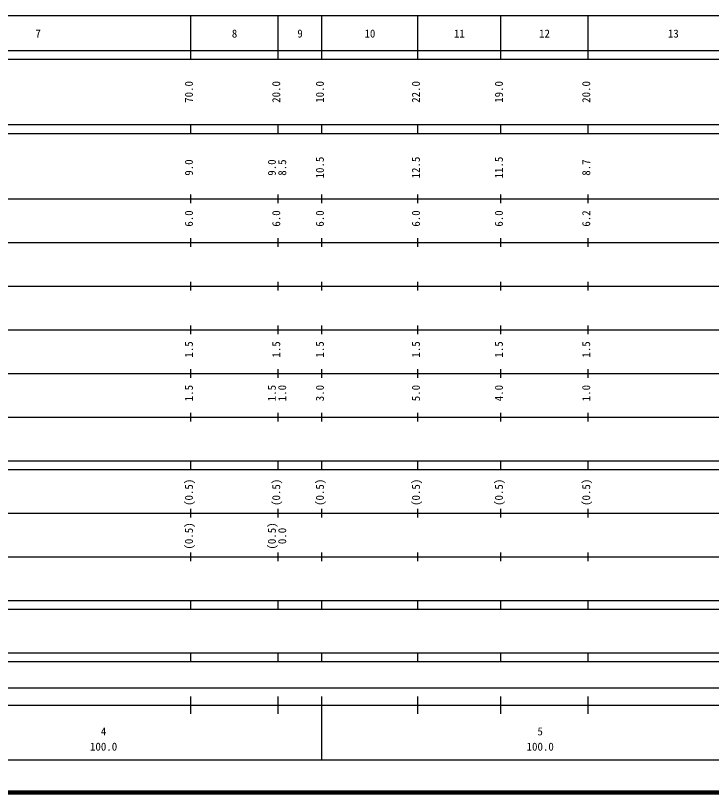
# Model space of a CAD drawing. Units: millimetres on the paper, enlarged 1000 times. Extents: x 40000 to 680000, y 20000 to 380000.
# Drawn here: x 297834 to 457228, y 20000 to 198000 of the extents above; entities that cross this region are included whole.
import ezdxf
from ezdxf.enums import TextEntityAlignment as Align

# ---------------------------------------------------------------- set-up
doc = ezdxf.new("R2010")
doc.units = ezdxf.units.MM
doc.header["$LTSCALE"] = 1000
doc.layers.add('M-TTL', color=2, linetype='Continuous', lineweight=140)
doc.layers.add('M-TTL-BAND', color=7, linetype='Continuous', lineweight=25)
doc.styles.add('ＭＳ ゴシック', font='')
doc.styles.get('ＭＳ ゴシック').set_extended_font_data('MS Gothic')

msp = doc.modelspace()

# ---------------------------------------------------------------- linework, layer by layer
at = {"layer": 'M-TTL'}
msp.add_line((40000, 20000), (680000, 20000), dxfattribs=at)
at = {"layer": 'M-TTL-BAND'}
for p, q in [((68000, 198000), (579000, 198000)), ((338000, 188000), (338000, 198000)), ((358000, 188000), (358000, 198000)), ((368000, 188000), (368000, 198000)), ((390000, 188000), (390000, 198000)), ((409000, 188000), (409000, 198000)), ((429000, 188000), (429000, 198000)), ((40000, 190000), (579000, 190000)), ((40000, 188000), (579000, 188000)), ((40000, 173000), (579000, 173000)), ((338000, 171000), (338000, 173000)), ((358000, 171000), (358000, 173000)), ((368000, 171000), (368000, 173000)), ((390000, 171000), (390000, 173000)), ((409000, 171000), (409000, 173000)), ((429000, 171000), (429000, 173000)), ((40000, 171000), (579000, 171000)), ((338000, 155000), (338000, 157000)), ((358000, 155000), (358000, 157000)), ((368000, 155000), (368000, 157000)), ((390000, 155000), (390000, 157000)), ((409000, 155000), (409000, 157000)), ((429000, 155000), (429000, 157000)), ((40000, 156000), (579000, 156000)), ((46000, 146000), (579000, 146000)), ((338000, 145000), (338000, 147000)), ((358000, 145000), (358000, 147000)), ((368000, 145000), (368000, 147000)), ((390000, 145000), (390000, 147000)), ((409000, 145000), (409000, 147000)), ((429000, 145000), (429000, 147000)), ((52000, 136000), (579000, 136000)), ((338000, 135000), (338000, 137000)), ((358000, 135000), (358000, 137000)), ((368000, 135000), (368000, 137000)), ((390000, 135000), (390000, 137000)), ((409000, 135000), (409000, 137000)), ((429000, 135000), (429000, 137000)), ((338000, 125000), (338000, 127000)), ((358000, 125000), (358000, 127000)), ((368000, 125000), (368000, 127000)), ((390000, 125000), (390000, 127000)), ((409000, 125000), (409000, 127000)), ((429000, 125000), (429000, 127000)), ((46000, 126000), (579000, 126000)), ((52000, 116000), (579000, 116000)), ((338000, 115000), (338000, 117000)), ((358000, 115000), (358000, 117000)), ((368000, 115000), (368000, 117000)), ((390000, 115000), (390000, 117000)), ((409000, 115000), (409000, 117000)), ((429000, 115000), (429000, 117000)), ((338000, 105000), (338000, 107000)), ((358000, 105000), (358000, 107000)), ((368000, 105000), (368000, 107000)), ((390000, 105000), (390000, 107000)), ((409000, 105000), (409000, 107000)), ((429000, 105000), (429000, 107000)), ((46000, 106000), (579000, 106000)), ((40000, 96000), (579000, 96000)), ((338000, 94000), (338000, 96000)), ((358000, 94000), (358000, 96000)), ((368000, 94000), (368000, 96000)), ((390000, 94000), (390000, 96000)), ((409000, 94000), (409000, 96000)), ((429000, 94000), (429000, 96000)), ((40000, 94000), (579000, 94000)), ((49000, 84000), (579000, 84000)), ((338000, 83000), (338000, 85000)), ((358000, 83000), (358000, 85000)), ((368000, 83000), (368000, 85000)), ((390000, 83000), (390000, 85000)), ((409000, 83000), (409000, 85000)), ((429000, 83000), (429000, 85000)), ((338000, 73000), (338000, 75000)), ((358000, 73000), (358000, 75000)), ((368000, 73000), (368000, 75000)), ((390000, 73000), (390000, 75000)), ((409000, 73000), (409000, 75000)), ((429000, 73000), (429000, 75000)), ((40000, 74000), (579000, 74000)), ((40000, 64000), (579000, 64000)), ((338000, 62000), (338000, 64000)), ((358000, 62000), (358000, 64000)), ((368000, 62000), (368000, 64000)), ((390000, 62000), (390000, 64000)), ((409000, 62000), (409000, 64000)), ((429000, 62000), (429000, 64000)), ((40000, 62000), (579000, 62000)), ((40000, 52000), (579000, 52000)), ((338000, 50000), (338000, 52000)), ((358000, 50000), (358000, 52000)), ((368000, 50000), (368000, 52000)), ((390000, 50000), (390000, 52000)), ((409000, 50000), (409000, 52000)), ((429000, 50000), (429000, 52000)), ((40000, 50000), (579000, 50000)), ((71000, 44000), (506000, 44000)), ((338000, 38000), (338000, 42000)), ((358000, 38000), (358000, 42000)), ((368000, 27500), (368000, 42000)), ((390000, 38000), (390000, 42000)), ((409000, 38000), (409000, 42000)), ((429000, 38000), (429000, 42000)), ((40000, 40000), (579000, 40000)), ((68000, 27500), (579000, 27500))]:
    msp.add_line(p, q, dxfattribs=at)

# ---------------------------------------------------------------- texts
at = {"layer": 'M-TTL-BAND', "style": 'ＭＳ ゴシック'}
for s, p in [('7', (303000, 192405)), ('8', (348000, 192405)), ('9', (363000, 192405)), ('10', (379000, 192405)), ('11', (399500, 192405)), ('12', (419000, 192405)), ('13', (448500, 192405)), ('4', (318000, 32523)), ('5', (418000, 32523)), ('100.0', (318000, 29033)), ('100.0', (418000, 29033))]:
    msp.add_text(s, height=1833, dxfattribs=at).set_placement(p, align=Align.BOTTOM_CENTER)
for s, p in [('70.0', (339000, 180500)), ('20.0', (359000, 180500)), ('10.0', (369000, 180500)), ('22.0', (391000, 180500)), ('19.0', (410000, 180500)), ('20.0', (430000, 180500)), ('9.0', (339000, 163174)), ('9.0', (358000, 163174)), ('8.5', (360370, 163174)), ('10.5', (369000, 163174)), ('12.5', (391000, 163174)), ('11.5', (410000, 163174)), ('8.7', (430000, 163174)), ('6.0', (339000, 151500)), ('6.0', (359000, 151500)), ('6.0', (369000, 151500)), ('6.0', (391000, 151500)), ('6.0', (410000, 151500)), ('6.2', (430000, 151500)), ('1.5', (339000, 121500)), ('1.5', (359000, 121500)), ('1.5', (369000, 121500)), ('1.5', (391000, 121500)), ('1.5', (410000, 121500)), ('1.5', (430000, 121500)), ('1.5', (339000, 111500)), ('1.5', (358000, 111500)), ('1.0', (360370, 111500)), ('3.0', (369000, 111500)), ('5.0', (391000, 111500)), ('4.0', (410000, 111500)), ('1.0', (430000, 111500)), ('(0.5)', (339000, 88764)), ('(0.5)', (359000, 88764)), ('(0.5)', (369000, 88764)), ('(0.5)', (391000, 88764)), ('(0.5)', (410000, 88764)), ('(0.5)', (430000, 88764)), ('(0.5)', (339000, 78764)), ('(0.5)', (358000, 78764)), ('0.0', (360370, 78764))]:
    msp.add_text(s, height=1833, rotation=90, dxfattribs=at).set_placement(p, align=Align.BOTTOM_CENTER)

doc.saveas('drawing.dxf')
